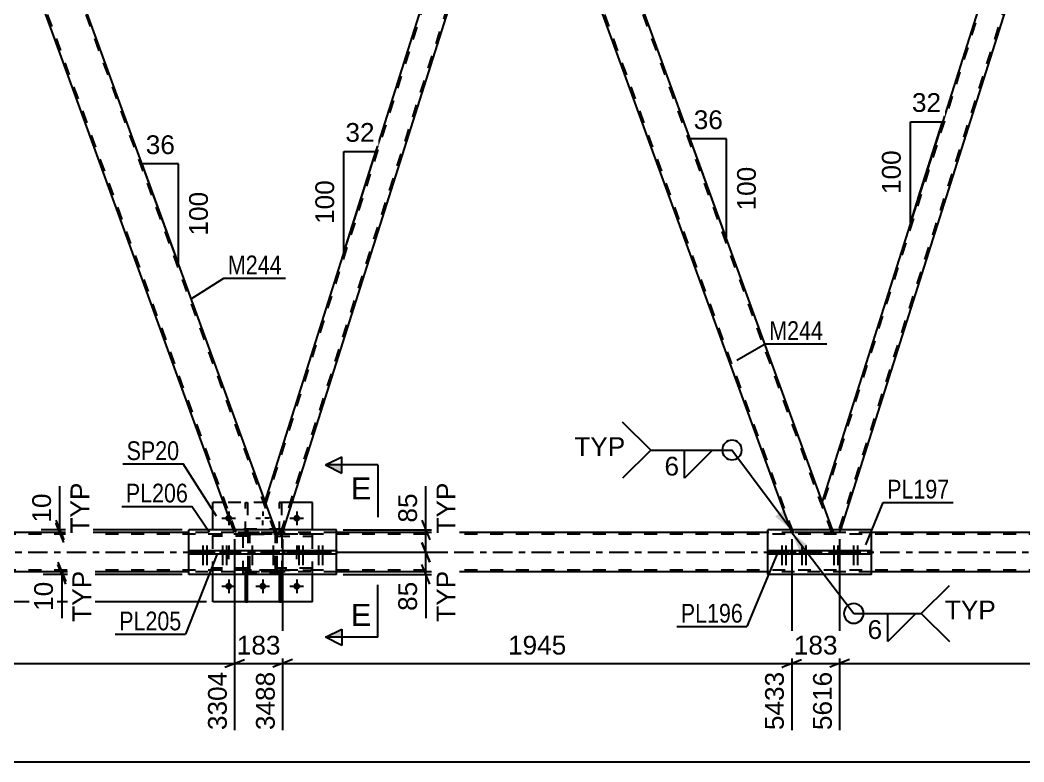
# Model space of a CAD drawing. Header units: millimetres. Extents: x -65 to 776, y -395 to 199.
# Drawn here: x 129.2 to 282.6, y -157.1 to -43.7 of the extents above; entities that cross this region are included whole.
import ezdxf

# ---------------------------------------------------------------- set-up
doc = ezdxf.new("R2010")
doc.units = ezdxf.units.MM
doc.linetypes.add('DXK_LINE_DOT2', pattern=[3.9198, 1.9599, -1.9599])
doc.linetypes.add('DXK_LINE_DOT3', pattern=[5.9187, 2.979, -0.9799, 0.9799, -0.9799])
doc.styles.add('Arial', font='ARIAL.TTF', dxfattribs={"height": 0.2})
doc.styles.add('Arial Narrow', font='ARIALN.TTF', dxfattribs={"height": 0.2})

# ---------------------------------------------------------------- blocks, each defined once
blk = doc.blocks.new('Bolt-318465366-5896 - 5841')
at = {"linetype": 'Continuous'}
for points in [[(161.56, -119.8, -1), (160.52, -119.8, -1)], [(171.96, -119.8, -1), (170.92, -119.8, -1)], [(161.56, -130.2, -1), (160.52, -130.2, -1)], [(166.76, -130.2, -1), (165.72, -130.2, -1)], [(171.96, -130.2, -1), (170.92, -130.2, -1)]]:
    blk.add_hatch(color=1, dxfattribs=at).paths.add_polyline_path(points)
at = {"color": 1, "linetype": 'Continuous'}
for p, q in [((161.04, -118.76), (161.04, -120.84)), ((166.24, -118.76), (166.24, -119.45)), ((171.44, -118.76), (171.44, -120.84)), ((160, -119.8), (162.08, -119.8)), ((165.2, -119.8), (165.89, -119.8)), ((166.24, -120.84), (166.24, -120.15)), ((167.28, -119.8), (166.59, -119.8)), ((170.4, -119.8), (172.48, -119.8)), ((161.04, -123.96), (161.04, -124.65)), ((171.44, -123.96), (171.44, -124.65)), ((160, -125), (160.69, -125)), ((161.04, -126.04), (161.04, -125.35)), ((162.08, -125), (161.39, -125)), ((170.4, -125), (171.09, -125)), ((171.44, -126.04), (171.44, -125.35)), ((172.48, -125), (171.79, -125)), ((160, -130.2), (162.08, -130.2)), ((161.04, -129.16), (161.04, -131.24)), ((165.2, -130.2), (167.28, -130.2)), ((166.24, -129.16), (166.24, -131.24)), ((170.4, -130.2), (172.48, -130.2)), ((171.44, -129.16), (171.44, -131.24))]:
    blk.add_line(p, q, dxfattribs=at)
blk = doc.blocks.new('Part-318465366-6000 - 5841')
at = {"color": 7, "linetype": 'DXK_LINE_DOT2'}
for p, q in [((210.15, -3), (203.77, -3)), ((203.91, -3.4), (203.77, -3)), ((247.34, -122), (204.02, -3)), ((253.21, -122), (209.9, -3)), ((210.3, -3.4), (210.15, -3)), ((247.08, -122), (246.93, -121.6)), ((253.47, -122), (247.08, -122)), ((253.47, -122), (253.32, -121.6))]:
    blk.add_line(p, q, dxfattribs=at)
at = {"color": 2, "linetype": 'Continuous'}
for p, q in [((246.93, -121.6), (203.91, -3.4)), ((253.32, -121.6), (210.3, -3.4))]:
    blk.add_line(p, q, dxfattribs=at)
blk = doc.blocks.new('Bolt-318465366-5893 - 5841')
at = {"linetype": 'Continuous'}
for points in [[(253.87, -124.76), (253.15, -124.76), (253.15, -125.24), (253.87, -125.24)], [(254.47, -124.76), (253.75, -124.76), (253.75, -125.24), (254.47, -125.24)], [(256.89, -124.76), (256.17, -124.76), (256.17, -125.24), (256.89, -125.24)], [(257.49, -124.76), (256.77, -124.76), (256.77, -125.24), (257.49, -125.24)]]:
    blk.add_hatch(color=1, dxfattribs=at).paths.add_polyline_path(points)
at = {"color": 1, "linetype": 'Continuous'}
for p, q in [((253.51, -123.96), (253.51, -126.96)), ((254.11, -123.96), (254.11, -126.96)), ((256.53, -123.96), (256.53, -126.96)), ((257.13, -123.96), (257.13, -126.96)), ((253.15, -124.76), (253.15, -125.24)), ((253.75, -124.76), (253.75, -125.24)), ((253.87, -124.76), (253.87, -125.24)), ((254.47, -124.76), (254.47, -125.24)), ((256.17, -124.76), (256.17, -125.24)), ((256.77, -124.76), (256.77, -125.24)), ((256.89, -124.76), (256.89, -125.24)), ((257.49, -124.76), (257.49, -125.24))]:
    blk.add_line(p, q, dxfattribs=at)
blk = doc.blocks.new('Bolt-318465366-6292 - 5841')
at = {"linetype": 'Continuous'}
for points in [[(157.45, -124.76), (156.73, -124.76), (156.73, -125.24), (157.45, -125.24)], [(158.05, -124.76), (157.33, -124.76), (157.33, -125.24), (158.05, -125.24)], [(160.47, -124.76), (159.75, -124.76), (159.75, -125.24), (160.47, -125.24)], [(161.07, -124.76), (160.35, -124.76), (160.35, -125.24), (161.07, -125.24)]]:
    blk.add_hatch(color=1, dxfattribs=at).paths.add_polyline_path(points)
at = {"color": 1, "linetype": 'Continuous'}
for p, q in [((157.09, -123.96), (157.09, -126.96)), ((157.69, -123.96), (157.69, -126.96)), ((160.11, -123.96), (160.11, -126.96)), ((160.71, -123.96), (160.71, -126.96)), ((156.73, -124.76), (156.73, -125.24)), ((157.33, -124.76), (157.33, -125.24)), ((157.45, -124.76), (157.45, -125.24)), ((158.05, -124.76), (158.05, -125.24)), ((159.75, -124.76), (159.75, -125.24)), ((160.35, -124.76), (160.35, -125.24)), ((160.47, -124.76), (160.47, -125.24)), ((161.07, -124.76), (161.07, -125.24))]:
    blk.add_line(p, q, dxfattribs=at)
blk = doc.blocks.new('Bolt-318465366-6290 - 5841')
at = {"linetype": 'Continuous'}
for points in [[(172.11, -124.76), (171.39, -124.76), (171.39, -125.24), (172.11, -125.24)], [(172.71, -124.76), (171.99, -124.76), (171.99, -125.24), (172.71, -125.24)], [(175.13, -124.76), (174.41, -124.76), (174.41, -125.24), (175.13, -125.24)], [(175.73, -124.76), (175.01, -124.76), (175.01, -125.24), (175.73, -125.24)]]:
    blk.add_hatch(color=1, dxfattribs=at).paths.add_polyline_path(points)
at = {"color": 1, "linetype": 'Continuous'}
for p, q in [((171.75, -123.96), (171.75, -126.96)), ((172.35, -123.96), (172.35, -126.96)), ((174.77, -123.96), (174.77, -126.96)), ((175.37, -123.96), (175.37, -126.96)), ((171.39, -124.76), (171.39, -125.24)), ((171.99, -124.76), (171.99, -125.24)), ((172.11, -124.76), (172.11, -125.24)), ((172.71, -124.76), (172.71, -125.24)), ((174.41, -124.76), (174.41, -125.24)), ((175.01, -124.76), (175.01, -125.24)), ((175.13, -124.76), (175.13, -125.24)), ((175.73, -124.76), (175.73, -125.24))]:
    blk.add_line(p, q, dxfattribs=at)
blk = doc.blocks.new('Part-318465366-5985 - 5841')
at = {"color": 7, "linetype": 'DXK_LINE_DOT2'}
for p, q in [((166.73, -117.6), (203.07, -3)), ((202.69, -3.4), (202.82, -3)), ((203.77, -3), (202.82, -3)), ((205.5, -7.77), (203.77, -3)), ((169.03, -122), (205.37, -7.4)), ((168.33, -122), (166.6, -117.23)), ((169.28, -122), (168.33, -122)), ((169.41, -121.6), (169.28, -122))]:
    blk.add_line(p, q, dxfattribs=at)
at = {"color": 2, "linetype": 'Continuous'}
for p, q in [((166.6, -117.23), (202.69, -3.4)), ((169.41, -121.6), (205.5, -7.77))]:
    blk.add_line(p, q, dxfattribs=at)
blk = doc.blocks.new('Part-318465366-6211 - 5841')
at = {"color": 7, "linetype": 'DXK_LINE_DOT2'}
for p, q in [((692.96, -122.24), (29.77, -122.24)), ((177.53, -122), (154.93, -122)), ((259.29, -122), (243.44, -122)), ((692.96, -127.76), (29.77, -127.76)), ((177.53, -128), (154.93, -128)), ((259.29, -128), (243.44, -128))]:
    blk.add_line(p, q, dxfattribs=at)
at = {"color": 2, "linetype": 'Continuous'}
for p, q in [((154.93, -122), (89.04, -122)), ((243.44, -122), (177.53, -122)), ((328.57, -122), (259.29, -122)), ((154.93, -128), (89.04, -128)), ((243.44, -128), (177.53, -128)), ((328.57, -128), (259.29, -128))]:
    blk.add_line(p, q, dxfattribs=at)
at = {"color": 7, "linetype": 'DXK_LINE_DOT3'}
blk.add_line((29.77, -125), (692.96, -125), dxfattribs=at)
blk = doc.blocks.new('Part-318465366-6036 - 5841')
at = {"color": 7, "linetype": 'DXK_LINE_DOT2'}
for p, q in [((163.92, -127.76), (163.6, -127.76)), ((163.6, -128.4), (163.6, -127.76)), ((163.6, -128.36), (163.92, -128.36)), ((163.92, -128.4), (163.92, -127.76))]:
    blk.add_line(p, q, dxfattribs=at)
at = {"color": 2, "linetype": 'Continuous'}
for p, q in [((163.6, -132.6), (163.6, -128.4)), ((163.92, -132.6), (163.92, -128.4)), ((163.6, -132.6), (163.92, -132.6))]:
    blk.add_line(p, q, dxfattribs=at)
blk = doc.blocks.new('Part-318465366-6037 - 5841')
at = {"color": 7, "linetype": 'DXK_LINE_DOT2'}
for p, q in [((164.04, -122.48), (164.08, -122.3)), ((164.08, -122.3), (164.04, -122.48)), ((164.04, -127.52), (164.04, -122.48)), ((164.28, -122.48), (164.3, -122.39)), ((164.28, -127.52), (164.28, -122.48)), ((164.3, -122.39), (164.35, -122.31)), ((164.34, -122.04), (164.52, -122)), ((164.52, -122), (164.34, -122.04)), ((164.35, -122.31), (164.43, -122.26)), ((164.43, -122.26), (164.52, -122.24)), ((167.96, -122), (164.52, -122)), ((164.52, -122.24), (167.96, -122.24)), ((167.96, -122), (168.15, -122.04)), ((168.15, -122.04), (167.96, -122)), ((167.96, -122.24), (168.05, -122.26)), ((168.05, -122.26), (168.13, -122.31)), ((168.13, -122.31), (168.18, -122.39)), ((168.18, -122.39), (168.2, -122.48)), ((168.2, -127.52), (168.2, -122.48)), ((168.41, -122.3), (168.44, -122.48)), ((168.44, -122.48), (168.41, -122.3)), ((168.44, -127.52), (168.44, -122.48)), ((164.08, -127.7), (164.04, -127.52)), ((164.04, -127.52), (164.08, -127.7)), ((164.3, -127.61), (164.28, -127.52)), ((164.35, -127.69), (164.3, -127.61)), ((164.52, -128), (164.34, -127.96)), ((164.34, -127.96), (164.52, -128)), ((164.43, -127.74), (164.35, -127.69)), ((164.52, -127.76), (164.43, -127.74)), ((167.96, -127.76), (164.52, -127.76)), ((167.96, -128), (164.52, -128)), ((168.05, -127.74), (167.96, -127.76)), ((168.15, -127.96), (167.96, -128)), ((167.96, -128), (168.15, -127.96)), ((168.13, -127.69), (168.05, -127.74)), ((168.18, -127.61), (168.13, -127.69)), ((168.2, -127.52), (168.18, -127.61)), ((168.44, -127.52), (168.41, -127.7)), ((168.41, -127.7), (168.44, -127.52))]:
    blk.add_line(p, q, dxfattribs=at)
at = {"color": 7, "linetype": 'DXK_LINE_DOT3'}
blk.add_line((166.24, -125), (166.24, -125), dxfattribs=at)
at = {"color": 7, "linetype": 'DXK_LINE_DOT2'}
for centre, start, end in [((164.52, -122.48), 112.5001, 157.5001), ((164.52, -122.48), 112.5001, 157.5001), ((167.96, -122.48), 22.5001, 67.5001), ((167.96, -122.48), 22.5001, 67.5001), ((164.52, -127.52), 202.5001, 247.5001), ((164.52, -127.52), 202.5001, 247.5001), ((167.96, -127.52), 292.5001, 337.5001), ((167.96, -127.52), 292.5001, 337.5001)]:
    blk.add_arc(centre, 0.48, start, end, dxfattribs=at)
blk = doc.blocks.new('Part-318465366-6038 - 5841')
at = {"color": 7, "linetype": 'DXK_LINE_DOT2'}
for p, q in [((169.24, -121.47), (163.24, -121.47)), ((163.24, -128.27), (163.24, -121.47)), ((169.24, -128.27), (169.24, -121.47)), ((169.24, -128.27), (163.24, -128.27))]:
    blk.add_line(p, q, dxfattribs=at)
blk = doc.blocks.new('Part-318465366-6043 - 5841')
at = {"color": 2, "linetype": 'Continuous'}
for p, q in [((259.29, -121.6), (243.44, -121.6)), ((243.44, -124.76), (243.44, -121.6)), ((259.29, -124.76), (259.29, -121.6)), ((243.44, -128.4), (243.44, -125.24)), ((259.29, -128.4), (259.29, -125.24)), ((259.29, -128.4), (243.44, -128.4))]:
    blk.add_line(p, q, dxfattribs=at)
at = {"color": 7, "linetype": 'DXK_LINE_DOT2'}
for p, q in [((243.44, -125.24), (243.44, -124.76)), ((259.29, -125.24), (259.29, -124.76))]:
    blk.add_line(p, q, dxfattribs=at)
blk = doc.blocks.new('Part-318465366-6054 - 5841')
at = {"color": 7, "linetype": 'DXK_LINE_DOT2'}
for p, q in [((173.84, -127.44), (168.44, -127.44)), ((168.44, -127.44), (168.44, -127.76)), ((168.44, -127.76), (173.84, -127.76)), ((169.04, -127.76), (169.04, -127.44)), ((173.84, -127.76), (173.84, -127.44))]:
    blk.add_line(p, q, dxfattribs=at)
blk = doc.blocks.new('Part-318465366-6055 - 5841')
at = {"color": 7, "linetype": 'DXK_LINE_DOT2'}
for p, q in [((164.04, -122.24), (158.64, -122.24)), ((158.64, -122.24), (158.64, -122.56)), ((164.04, -122.56), (158.64, -122.56)), ((163.44, -122.56), (163.44, -122.24)), ((164.04, -122.56), (164.04, -122.24))]:
    blk.add_line(p, q, dxfattribs=at)
blk = doc.blocks.new('Part-318465366-6056 - 5841')
at = {"color": 7, "linetype": 'DXK_LINE_DOT2'}
for p, q in [((164.04, -127.44), (158.64, -127.44)), ((158.64, -127.44), (158.64, -127.76)), ((164.04, -127.76), (158.64, -127.76)), ((163.44, -127.76), (163.44, -127.44)), ((164.04, -127.76), (164.04, -127.44))]:
    blk.add_line(p, q, dxfattribs=at)
blk = doc.blocks.new('Part-318465366-6057 - 5841')
at = {"color": 7, "linetype": 'DXK_LINE_DOT2'}
for p, q in [((168.8, -122.24), (168.8, -117.4)), ((168.8, -117.4), (169.12, -117.4)), ((169.12, -117.4), (169.12, -122.24)), ((168.8, -121.64), (169.12, -121.64)), ((169.12, -122.24), (168.8, -122.24))]:
    blk.add_line(p, q, dxfattribs=at)
blk = doc.blocks.new('Part-318465366-6058 - 5841')
at = {"color": 7, "linetype": 'DXK_LINE_DOT2'}
for p, q in [((163.6, -122.24), (163.6, -117.4)), ((163.6, -117.4), (163.92, -117.4)), ((163.92, -117.4), (163.92, -122.24)), ((163.6, -121.64), (163.92, -121.64)), ((163.92, -122.24), (163.6, -122.24))]:
    blk.add_line(p, q, dxfattribs=at)
blk = doc.blocks.new('Part-318465366-6059 - 5841')
at = {"color": 7, "linetype": 'DXK_LINE_DOT2'}
for p, q in [((169.12, -127.76), (168.8, -127.76)), ((168.8, -128.4), (168.8, -127.76)), ((168.8, -128.36), (169.12, -128.36)), ((169.12, -128.4), (169.12, -127.76))]:
    blk.add_line(p, q, dxfattribs=at)
at = {"color": 2, "linetype": 'Continuous'}
for p, q in [((168.8, -132.6), (168.8, -128.4)), ((169.12, -132.6), (169.12, -128.4)), ((168.8, -132.6), (169.12, -132.6))]:
    blk.add_line(p, q, dxfattribs=at)
blk = doc.blocks.new('Part-318465366-6064 - 5841')
at = {"color": 7, "linetype": 'DXK_LINE_DOT2'}
for p, q in [((173.84, -122.24), (168.44, -122.24)), ((168.44, -122.24), (168.44, -122.56)), ((168.44, -122.56), (173.84, -122.56)), ((169.04, -122.56), (169.04, -122.24)), ((173.84, -122.56), (173.84, -122.24))]:
    blk.add_line(p, q, dxfattribs=at)
blk = doc.blocks.new('Part-318465366-6114 - 5841')
at = {"color": 2, "linetype": 'Continuous'}
for p, q in [((177.53, -121.6), (154.93, -121.6)), ((154.93, -124.76), (154.93, -121.6)), ((177.53, -124.76), (177.53, -121.6)), ((154.93, -128.4), (154.93, -125.24)), ((177.53, -128.4), (177.53, -125.24)), ((177.53, -128.4), (154.93, -128.4))]:
    blk.add_line(p, q, dxfattribs=at)
at = {"color": 7, "linetype": 'DXK_LINE_DOT2'}
for p, q in [((154.93, -125.24), (154.93, -124.76)), ((177.53, -125.24), (177.53, -124.76))]:
    blk.add_line(p, q, dxfattribs=at)
blk = doc.blocks.new('Bolt-318465366-6269 - 5841')
at = {"linetype": 'Continuous'}
for points in [[(245.96, -124.76), (245.24, -124.76), (245.24, -125.24), (245.96, -125.24)], [(246.56, -124.76), (245.84, -124.76), (245.84, -125.24), (246.56, -125.24)], [(248.98, -124.76), (248.26, -124.76), (248.26, -125.24), (248.98, -125.24)], [(249.58, -124.76), (248.86, -124.76), (248.86, -125.24), (249.58, -125.24)]]:
    blk.add_hatch(color=1, dxfattribs=at).paths.add_polyline_path(points)
at = {"color": 1, "linetype": 'Continuous'}
for p, q in [((245.6, -123.96), (245.6, -126.96)), ((246.2, -123.96), (246.2, -126.96)), ((248.62, -123.96), (248.62, -126.96)), ((249.22, -123.96), (249.22, -126.96)), ((245.24, -124.76), (245.24, -125.24)), ((245.84, -124.76), (245.84, -125.24)), ((245.96, -124.76), (245.96, -125.24)), ((246.56, -124.76), (246.56, -125.24)), ((248.26, -124.76), (248.26, -125.24)), ((248.86, -124.76), (248.86, -125.24)), ((248.98, -124.76), (248.98, -125.24)), ((249.58, -124.76), (249.58, -125.24))]:
    blk.add_line(p, q, dxfattribs=at)
blk = doc.blocks.new('Bolt-318465366-6291 - 5841')
at = {"linetype": 'Continuous'}
for points in [[(164.99, -124.76), (164.27, -124.76), (164.27, -125.24), (164.99, -125.24)], [(164.99, -124.76), (164.27, -124.76), (164.27, -125.24), (164.99, -125.24)], [(168.19, -124.76), (167.47, -124.76), (167.47, -125.24), (168.19, -125.24)], [(168.19, -124.76), (167.47, -124.76), (167.47, -125.24), (168.19, -125.24)]]:
    blk.add_hatch(color=1, dxfattribs=at).paths.add_polyline_path(points)
at = {"color": 1, "linetype": 'Continuous'}
for p, q in [((164.63, -123.96), (164.63, -126.96)), ((164.63, -123.96), (164.63, -126.96)), ((167.83, -123.96), (167.83, -126.96)), ((167.83, -123.96), (167.83, -126.96)), ((164.27, -124.76), (164.27, -125.24)), ((164.27, -124.76), (164.27, -125.24)), ((164.99, -124.76), (164.99, -125.24)), ((164.99, -124.76), (164.99, -125.24)), ((167.47, -124.76), (167.47, -125.24)), ((167.47, -124.76), (167.47, -125.24)), ((168.19, -124.76), (168.19, -125.24)), ((168.19, -124.76), (168.19, -125.24))]:
    blk.add_line(p, q, dxfattribs=at)
blk = doc.blocks.new('Part-318465366-6297 - 5841')
at = {"color": 2, "linetype": 'Continuous'}
for p, q in [((243.44, -124.76), (259.29, -124.76)), ((243.44, -124.76), (243.44, -125.24)), ((243.44, -125.24), (259.29, -125.24)), ((249.85, -125.24), (249.85, -124.76)), ((252.88, -124.76), (252.88, -125.24)), ((259.29, -124.76), (259.29, -125.24))]:
    blk.add_line(p, q, dxfattribs=at)
blk = doc.blocks.new('Part-318465366-6315 - 5841')
at = {"color": 2, "linetype": 'Continuous'}
for p, q in [((154.93, -124.76), (177.53, -124.76)), ((154.93, -124.76), (154.93, -125.24)), ((154.93, -125.24), (177.53, -125.24)), ((161.34, -125.24), (161.34, -124.76)), ((162.83, -125.24), (162.83, -124.76)), ((169.63, -125.24), (169.63, -124.76)), ((171.12, -124.76), (171.12, -125.24)), ((177.53, -124.76), (177.53, -125.24))]:
    blk.add_line(p, q, dxfattribs=at)
blk = doc.blocks.new('Part-318465366-6500 - 5841')
at = {"color": 7, "linetype": 'DXK_LINE_DOT2'}
for p, q in [((288.21, -3), (251.86, -117.6)), ((287.95, -3), (287.83, -3.4)), ((288.9, -3), (287.95, -3)), ((288.9, -3), (290.64, -7.77)), ((290.5, -7.4), (254.16, -122)), ((253.47, -122), (251.73, -117.23)), ((254.41, -122), (253.47, -122)), ((254.41, -122), (254.54, -121.6))]:
    blk.add_line(p, q, dxfattribs=at)
at = {"color": 2, "linetype": 'Continuous'}
for p, q in [((287.83, -3.4), (251.73, -117.23)), ((290.64, -7.77), (254.54, -121.6))]:
    blk.add_line(p, q, dxfattribs=at)
blk = doc.blocks.new('Part-318465366-6424 - 5841')
at = {"color": 2, "linetype": 'Continuous'}
for p, q in [((158.64, -121.6), (158.64, -117.4)), ((160.27, -117.4), (158.64, -117.4)), ((173.84, -117.4), (170.74, -117.4)), ((173.84, -121.6), (173.84, -117.4)), ((158.64, -132.6), (158.64, -128.4)), ((173.84, -132.6), (173.84, -128.4)), ((173.84, -132.6), (158.64, -132.6))]:
    blk.add_line(p, q, dxfattribs=at)
at = {"color": 7, "linetype": 'DXK_LINE_DOT2'}
for p, q in [((170.74, -117.4), (160.27, -117.4)), ((158.64, -128.4), (158.64, -121.6)), ((173.84, -128.4), (173.84, -121.6))]:
    blk.add_line(p, q, dxfattribs=at)
blk = doc.blocks.new('Part-318465366-6495 - 5841')
at = {"color": 7, "linetype": 'DXK_LINE_DOT2'}
for p, q in [((125.02, -3), (118.63, -3)), ((118.78, -3.4), (118.63, -3)), ((162.2, -122), (118.89, -3)), ((168.08, -122), (124.76, -3)), ((125.16, -3.4), (125.02, -3)), ((161.95, -122), (161.8, -121.6)), ((168.33, -122), (161.95, -122)), ((168.33, -122), (168.18, -121.6))]:
    blk.add_line(p, q, dxfattribs=at)
at = {"color": 2, "linetype": 'Continuous'}
for p, q in [((161.8, -121.6), (118.78, -3.4)), ((168.18, -121.6), (125.16, -3.4))]:
    blk.add_line(p, q, dxfattribs=at)
blk = doc.blocks.new('StraightDimension-318465366-6801 - 5841')
at = {"color": 7, "linetype": 'Continuous'}
for p, q in [((169.28, -123), (169.28, -152.19)), ((247.08, -123), (247.08, -152.19)), ((170.78, -141.39), (167.78, -142.59)), ((169.28, -141.99), (247.08, -141.99)), ((245.58, -142.59), (248.58, -141.39))]:
    blk.add_line(p, q, dxfattribs=at)
at = {"color": 0}
blk.add_wipeout([(213.23, -141.24), (213.23, -137.04), (203.13, -137.04), (203.13, -141.24)], dxfattribs=at)
at = {"color": 0, "linetype": 'Continuous'}
blk.add_wipeout([(246.48, -142.69), (242.28, -142.69), (242.28, -152.79), (246.48, -152.79)], dxfattribs=at)
at = {"color": 3, "style": 'Arial'}
blk.add_text('1945', height=2.865, dxfattribs=at).set_placement((203.73, -140.64))
at = {"color": 3, "linetype": 'Continuous', "style": 'Arial'}
blk.add_text('5433', height=2.865, rotation=90.0002, dxfattribs=at).set_placement((245.88, -152.19))
blk = doc.blocks.new('StraightDimension-318465366-6977 - 5841')
at = {"color": 7, "linetype": 'Continuous'}
blk.add_line((157.64, -132.6), (-34.32, -132.6), dxfattribs=at)
blk = doc.blocks.new('AngleDimension-318465366-7889 - 5841')
at = {"color": 7, "linetype": 'Continuous'}
for p, q in [((152.31, -77.98), (147.82, -65.64)), ((153.36, -65.64), (147.82, -65.64)), ((153.36, -80.87), (147.82, -65.64)), ((153.36, -80.87), (153.36, -65.64))]:
    blk.add_line(p, q, dxfattribs=at)
at = {"color": 0}
for points in [[(153.41, -64.74), (153.41, -60.54), (147.77, -60.54), (147.77, -64.74)], [(158.46, -69.32), (154.26, -69.32), (154.26, -77.19), (158.46, -77.19)]]:
    blk.add_wipeout(points, dxfattribs=at)
at = {"color": 3, "style": 'Arial'}
blk.add_text('36', height=2.865, dxfattribs=at).set_placement((148.37, -64.14))
blk.add_text('100', height=2.865, rotation=90.0002, dxfattribs=at).set_placement((157.86, -76.59))
blk = doc.blocks.new('StraightDimension-318465366-7067 - 5841')
at = {"color": 7, "linetype": 'Continuous'}
blk.add_line((-0.64, -157.06), (705.86, -157.06), dxfattribs=at)
blk = doc.blocks.new('AngleDimension-318465366-7347 - 5841')
at = {"color": 7, "linetype": 'Continuous'}
for p, q in [((233.58, -67.36), (231.56, -61.82)), ((237.1, -61.82), (231.56, -61.82)), ((237.1, -77.04), (231.56, -61.82)), ((237.1, -77.04), (237.1, -61.82))]:
    blk.add_line(p, q, dxfattribs=at)
at = {"color": 0}
for points in [[(237.15, -60.92), (237.15, -56.72), (231.51, -56.72), (231.51, -60.92)], [(242.2, -65.49), (238, -65.49), (238, -73.36), (242.2, -73.36)]]:
    blk.add_wipeout(points, dxfattribs=at)
at = {"color": 3, "style": 'Arial'}
blk.add_text('36', height=2.865, dxfattribs=at).set_placement((232.11, -60.32))
blk.add_text('100', height=2.865, rotation=90.0002, dxfattribs=at).set_placement((241.6, -72.76))
blk = doc.blocks.new('AngleDimension-318465366-7361 - 5841')
at = {"color": 7, "linetype": 'Continuous'}
for p, q in [((178.65, -63.76), (183.55, -63.76)), ((178.65, -79.21), (183.55, -63.76)), ((178.65, -79.21), (178.65, -63.76)), ((180.25, -74.19), (183.55, -63.76))]:
    blk.add_line(p, q, dxfattribs=at)
at = {"color": 0}
for points in [[(183.93, -62.86), (183.93, -58.66), (178.28, -58.66), (178.28, -62.86)], [(177.75, -67.55), (173.55, -67.55), (173.55, -75.42), (177.75, -75.42)]]:
    blk.add_wipeout(points, dxfattribs=at)
at = {"color": 3, "style": 'Arial'}
blk.add_text('32', height=2.865, dxfattribs=at).set_placement((178.88, -62.26))
blk.add_text('100', height=2.865, rotation=90.0002, dxfattribs=at).set_placement((177.15, -74.82))
blk = doc.blocks.new('StraightDimension-318465366-6753 - 5841')
at = {"color": 7, "linetype": 'Continuous'}
for p, q in [((254.41, -123), (254.41, -152.19)), ((332.21, -123), (332.21, -152.19)), ((255.91, -141.39), (252.91, -142.59)), ((254.41, -141.99), (332.21, -141.99)), ((330.71, -142.59), (333.71, -141.39))]:
    blk.add_line(p, q, dxfattribs=at)
at = {"color": 0}
blk.add_wipeout([(298.36, -141.24), (298.36, -137.04), (288.27, -137.04), (288.27, -141.24)], dxfattribs=at)
at = {"color": 0, "linetype": 'Continuous'}
blk.add_wipeout([(331.61, -142.69), (327.41, -142.69), (327.41, -152.79), (331.61, -152.79)], dxfattribs=at)
at = {"color": 3, "style": 'Arial'}
blk.add_text('1945', height=2.865, dxfattribs=at).set_placement((288.87, -140.64))
at = {"color": 3, "linetype": 'Continuous', "style": 'Arial'}
blk.add_text('7561', height=2.865, rotation=90.0002, dxfattribs=at).set_placement((331.01, -152.19))
blk = doc.blocks.new('StraightDimension-318465366-6777 - 5841')
at = {"color": 7, "linetype": 'Continuous'}
for p, q in [((247.08, -123), (247.08, -152.19)), ((254.41, -123), (254.41, -152.19)), ((245.58, -142.59), (248.58, -141.39)), ((247.08, -141.99), (254.41, -141.99)), ((255.91, -141.39), (252.91, -142.59))]:
    blk.add_line(p, q, dxfattribs=at)
at = {"color": 0}
blk.add_wipeout([(254.68, -141.24), (254.68, -137.04), (246.81, -137.04), (246.81, -141.24)], dxfattribs=at)
at = {"color": 0, "linetype": 'Continuous'}
blk.add_wipeout([(253.81, -142.69), (249.61, -142.69), (249.61, -152.79), (253.81, -152.79)], dxfattribs=at)
at = {"color": 3, "style": 'Arial'}
blk.add_text('183', height=2.865, dxfattribs=at).set_placement((247.41, -140.64))
at = {"color": 3, "linetype": 'Continuous', "style": 'Arial'}
blk.add_text('5616', height=2.865, rotation=90.0002, dxfattribs=at).set_placement((253.21, -152.19))
blk = doc.blocks.new('StraightDimension-318465366-6825 - 5841')
at = {"color": 7, "linetype": 'Continuous'}
for p, q in [((161.95, -123), (161.95, -152.19)), ((169.28, -123), (169.28, -152.19)), ((160.45, -142.59), (163.45, -141.39)), ((161.95, -141.99), (169.28, -141.99)), ((170.78, -141.39), (167.78, -142.59))]:
    blk.add_line(p, q, dxfattribs=at)
at = {"color": 0}
blk.add_wipeout([(169.55, -141.24), (169.55, -137.04), (161.68, -137.04), (161.68, -141.24)], dxfattribs=at)
at = {"color": 0, "linetype": 'Continuous'}
blk.add_wipeout([(168.68, -142.69), (164.48, -142.69), (164.48, -152.79), (168.68, -152.79)], dxfattribs=at)
at = {"color": 3, "style": 'Arial'}
blk.add_text('183', height=2.865, dxfattribs=at).set_placement((162.28, -140.64))
at = {"color": 3, "linetype": 'Continuous', "style": 'Arial'}
blk.add_text('3488', height=2.865, rotation=90.0002, dxfattribs=at).set_placement((168.08, -152.19))
blk = doc.blocks.new('StraightDimension-318465366-6849 - 5841')
at = {"color": 7, "linetype": 'Continuous'}
for p, q in [((84.15, -123), (84.15, -152.19)), ((161.95, -123), (161.95, -152.19)), ((85.65, -141.39), (82.65, -142.59)), ((84.15, -141.99), (161.95, -141.99)), ((160.45, -142.59), (163.45, -141.39))]:
    blk.add_line(p, q, dxfattribs=at)
at = {"color": 0}
blk.add_wipeout([(128.09, -141.24), (128.09, -137.04), (118, -137.04), (118, -141.24)], dxfattribs=at)
at = {"color": 0, "linetype": 'Continuous'}
blk.add_wipeout([(161.35, -142.69), (157.15, -142.69), (157.15, -152.79), (161.35, -152.79)], dxfattribs=at)
at = {"color": 3, "style": 'Arial'}
blk.add_text('1945', height=2.865, dxfattribs=at).set_placement((118.6, -140.64))
at = {"color": 3, "linetype": 'Continuous', "style": 'Arial'}
blk.add_text('3304', height=2.865, rotation=90.0002, dxfattribs=at).set_placement((160.75, -152.19))
blk = doc.blocks.new('StraightDimension-318465366-7302 - 5841')
at = {"color": 7, "linetype": 'Continuous'}
for p, q in [((134.93, -126.5), (136.13, -129.5)), ((136.13, -129.9), (134.93, -126.9)), ((153.93, -128), (132.68, -128)), ((153.93, -128.4), (132.68, -128.4)), ((135.53, -128.4), (135.53, -128))]:
    blk.add_line(p, q, dxfattribs=at)
at = {"color": 0, "linetype": 'Continuous'}
blk.add_wipeout([(140.63, -127.26), (136.43, -127.26), (136.43, -136.23), (140.63, -136.23)], dxfattribs=at)
at = {"color": 0}
blk.add_wipeout([(134.78, -128.92), (130.58, -128.92), (130.58, -134.57), (134.78, -134.57)], dxfattribs=at)
at = {"color": 7, "linetype": 'Continuous'}
blk.add_line((135.53, -128.4), (135.53, -135.09), dxfattribs=at)
blk.add_line((135.53, -128.4), (135.53, -135.09), dxfattribs=at)
at = {"color": 3, "linetype": 'Continuous', "style": 'Arial'}
blk.add_text('TYP', height=2.865, rotation=90.0002, dxfattribs=at).set_placement((140.03, -135.63))
at = {"color": 3, "style": 'Arial'}
blk.add_text('10', height=2.865, rotation=90.0002, dxfattribs=at).set_placement((134.18, -133.97))
blk = doc.blocks.new('AngleDimension-318465366-7392 - 5841')
at = {"color": 7, "linetype": 'Continuous'}
for p, q in [((265.24, -59.19), (270.14, -59.19)), ((265.24, -74.63), (270.14, -59.19)), ((265.24, -74.63), (265.24, -59.19)), ((266.42, -70.9), (270.14, -59.19))]:
    blk.add_line(p, q, dxfattribs=at)
at = {"color": 0}
for points in [[(270.51, -58.29), (270.51, -54.09), (264.86, -54.09), (264.86, -58.29)], [(264.34, -62.98), (260.14, -62.98), (260.14, -70.85), (264.34, -70.85)]]:
    blk.add_wipeout(points, dxfattribs=at)
at = {"color": 3, "style": 'Arial'}
blk.add_text('32', height=2.865, dxfattribs=at).set_placement((265.46, -57.69))
blk.add_text('100', height=2.865, rotation=90.0002, dxfattribs=at).set_placement((263.74, -70.25))
blk = doc.blocks.new('StraightDimension-318465366-7777 - 5841')
at = {"color": 7, "linetype": 'Continuous'}
for p, q in [((190.57, -120.1), (191.77, -123.1)), ((178.53, -121.6), (193.57, -121.6)), ((191.17, -125), (191.17, -121.6)), ((191.77, -126.5), (190.57, -123.5)), ((178.53, -125), (193.57, -125))]:
    blk.add_line(p, q, dxfattribs=at)
at = {"color": 0, "linetype": 'Continuous'}
blk.add_wipeout([(196.27, -113.76), (192.07, -113.76), (192.07, -122.74), (196.27, -122.74)], dxfattribs=at)
at = {"color": 0}
blk.add_wipeout([(190.42, -115.42), (186.22, -115.42), (186.22, -121.07), (190.42, -121.07)], dxfattribs=at)
at = {"color": 7, "linetype": 'Continuous'}
blk.add_line((191.17, -121.6), (191.17, -114.9), dxfattribs=at)
blk.add_line((191.17, -121.6), (191.17, -114.9), dxfattribs=at)
at = {"color": 3, "linetype": 'Continuous', "style": 'Arial'}
blk.add_text('TYP', height=2.865, rotation=90.0002, dxfattribs=at).set_placement((195.67, -122.14))
at = {"color": 3, "style": 'Arial'}
blk.add_text('85', height=2.865, rotation=90.0002, dxfattribs=at).set_placement((189.82, -120.47))
blk = doc.blocks.new('StraightDimension-318465366-7790 - 5841')
at = {"color": 7, "linetype": 'Continuous'}
for p, q in [((190.57, -123.5), (191.77, -126.5)), ((178.53, -125), (193.57, -125)), ((191.17, -128.4), (191.17, -125)), ((191.77, -129.9), (190.57, -126.9)), ((178.53, -128.4), (193.57, -128.4))]:
    blk.add_line(p, q, dxfattribs=at)
at = {"color": 0, "linetype": 'Continuous'}
blk.add_wipeout([(196.27, -127.26), (192.07, -127.26), (192.07, -136.23), (196.27, -136.23)], dxfattribs=at)
at = {"color": 0}
blk.add_wipeout([(190.42, -128.92), (186.22, -128.92), (186.22, -134.57), (190.42, -134.57)], dxfattribs=at)
at = {"color": 7, "linetype": 'Continuous'}
blk.add_line((191.17, -128.4), (191.17, -135.09), dxfattribs=at)
blk.add_line((191.17, -128.4), (191.17, -135.09), dxfattribs=at)
at = {"color": 3, "linetype": 'Continuous', "style": 'Arial'}
blk.add_text('TYP', height=2.865, rotation=90.0002, dxfattribs=at).set_placement((195.67, -135.63))
at = {"color": 3, "style": 'Arial'}
blk.add_text('85', height=2.865, rotation=90.0002, dxfattribs=at).set_placement((189.82, -133.97))
blk = doc.blocks.new('StraightDimension-318465366-7804 - 5841')
at = {"color": 7, "linetype": 'Continuous'}
for p, q in [((134.63, -120.1), (135.83, -123.1)), ((135.83, -123.5), (134.63, -120.5)), ((153.93, -121.6), (132.38, -121.6)), ((153.93, -122), (132.38, -122)), ((135.23, -122), (135.23, -121.6))]:
    blk.add_line(p, q, dxfattribs=at)
at = {"color": 0, "linetype": 'Continuous'}
blk.add_wipeout([(140.33, -113.76), (136.13, -113.76), (136.13, -122.74), (140.33, -122.74)], dxfattribs=at)
at = {"color": 0}
blk.add_wipeout([(134.48, -115.42), (130.28, -115.42), (130.28, -121.07), (134.48, -121.07)], dxfattribs=at)
at = {"color": 7, "linetype": 'Continuous'}
blk.add_line((135.23, -121.6), (135.23, -114.9), dxfattribs=at)
blk.add_line((135.23, -121.6), (135.23, -114.9), dxfattribs=at)
at = {"color": 3, "linetype": 'Continuous', "style": 'Arial'}
blk.add_text('TYP', height=2.865, rotation=90.0002, dxfattribs=at).set_placement((139.73, -122.14))
at = {"color": 3, "style": 'Arial'}
blk.add_text('10', height=2.865, rotation=90.0002, dxfattribs=at).set_placement((133.88, -120.47))
blk = doc.blocks.new('Mark-318465366-5996 - 5841')
at = {"color": 0}
blk.add_wipeout([(251.87, -92.55), (251.87, -89.55), (243.65, -89.55), (243.65, -92.55)], dxfattribs=at)
blk.add_wipeout([(251.87, -92.55), (251.87, -89.55), (243.65, -89.55), (243.65, -92.55)], dxfattribs=at)
at = {"color": 30, "linetype": 'Continuous'}
for p, q in [((238.72, -95.65), (243.05, -93.15)), ((243.05, -93.15), (252.47, -93.15))]:
    blk.add_line(p, q, dxfattribs=at)
at = {"color": 3, "style": 'Arial Narrow'}
blk.add_text('M244', height=2.863, dxfattribs=at).set_placement((243.65, -92.55))
blk = doc.blocks.new('Mark-318465366-6039 - 5841')
at = {"color": 0}
blk.add_wipeout([(271.18, -116.79), (271.18, -113.79), (261.67, -113.79), (261.67, -116.79)], dxfattribs=at)
blk.add_wipeout([(271.18, -116.79), (271.18, -113.79), (261.67, -113.79), (261.67, -116.79)], dxfattribs=at)
at = {"color": 30, "linetype": 'Continuous'}
for p, q in [((258.43, -123.88), (261.07, -117.39)), ((261.07, -117.39), (271.78, -117.39))]:
    blk.add_line(p, q, dxfattribs=at)
at = {"color": 3, "style": 'Arial Narrow'}
blk.add_text('PL197', height=2.863, dxfattribs=at).set_placement((261.67, -116.79))
blk = doc.blocks.new('WeldMark-318465366-7989 - 5841')
at = {"linetype": 'Continuous'}
blk.add_hatch(color=30, dxfattribs=at).paths.add_polyline_path([(248.31, -124.84), (247.08, -122), (249.5, -123.92)])
at = {"color": 30, "linetype": 'Continuous'}
blk.add_line((247.08, -122), (256.57, -134.36), dxfattribs=at)
at = {"color": 3, "linetype": 'Continuous'}
for q in [(271.18, -130.07), (271.18, -138.65)]:
    blk.add_line((266.89, -134.36), q, dxfattribs=at)
blk.add_arc((256.57, -134.36), 1.5, 90, 270, dxfattribs=at)
at = {"color": 0}
blk.add_wipeout([(261.09, -138.46), (261.09, -135.06), (258.47, -135.06), (258.47, -138.46)], dxfattribs=at)
at = {"color": 30, "linetype": 'Continuous'}
blk.add_line((256.57, -134.36), (266.89, -134.36), dxfattribs=at)
at = {"color": 3, "linetype": 'Continuous'}
for p, q in [((261.75, -134.36), (266.04, -134.36)), ((266.04, -134.36), (261.75, -138.65)), ((261.75, -138.65), (261.75, -134.36))]:
    blk.add_line(p, q, dxfattribs=at)
blk.add_arc((256.57, -134.36), 1.5, 270, 90, dxfattribs=at)
at = {"color": 3, "style": 'Arial'}
blk.add_text('6', height=2.87, dxfattribs=at).set_placement((258.67, -138.26))
at = {"color": 0, "linetype": 'Continuous'}
blk.add_wipeout([(278.27, -135.26), (278.27, -132.26), (270.49, -132.26), (270.49, -135.26)], dxfattribs=at)
blk.add_wipeout([(278.27, -135.26), (278.27, -132.26), (270.49, -132.26), (270.49, -135.26)], dxfattribs=at)
at = {"color": 3, "linetype": 'Continuous', "style": 'Arial'}
blk.add_text('TYP', height=2.865, dxfattribs=at).set_placement((270.49, -135.26))
blk = doc.blocks.new('Mark-318465366-6420 - 5841')
at = {"color": 0}
blk.add_wipeout([(153.48, -110.91), (153.48, -107.91), (145.44, -107.91), (145.44, -110.91)], dxfattribs=at)
blk.add_wipeout([(153.48, -110.91), (153.48, -107.91), (145.44, -107.91), (145.44, -110.91)], dxfattribs=at)
at = {"color": 30, "linetype": 'Continuous'}
for p in [(144.84, -111.51), (159.18, -119.49)]:
    blk.add_line(p, (154.08, -111.51), dxfattribs=at)
at = {"color": 3, "style": 'Arial Narrow'}
blk.add_text('SP20', height=2.863, dxfattribs=at).set_placement((145.44, -110.91))
blk = doc.blocks.new('Mark-318465366-6293 - 5841')
at = {"color": 0}
blk.add_wipeout([(239.64, -135.76), (239.64, -132.76), (230.13, -132.76), (230.13, -135.76)], dxfattribs=at)
blk.add_wipeout([(239.64, -135.76), (239.64, -132.76), (230.13, -132.76), (230.13, -135.76)], dxfattribs=at)
at = {"color": 30, "linetype": 'Continuous'}
for p in [(244.85, -125.24), (229.53, -136.36)]:
    blk.add_line(p, (240.24, -136.36), dxfattribs=at)
at = {"color": 3, "style": 'Arial Narrow'}
blk.add_text('PL196', height=2.863, dxfattribs=at).set_placement((230.13, -135.76))
blk = doc.blocks.new('Mark-318465366-6311 - 5841')
at = {"color": 0}
blk.add_wipeout([(153.82, -136.94), (153.82, -133.94), (144.31, -133.94), (144.31, -136.94)], dxfattribs=at)
blk.add_wipeout([(153.82, -136.94), (153.82, -133.94), (144.31, -133.94), (144.31, -136.94)], dxfattribs=at)
at = {"color": 30, "linetype": 'Continuous'}
for p in [(159.26, -125.24), (143.71, -137.54)]:
    blk.add_line(p, (154.42, -137.54), dxfattribs=at)
at = {"color": 3, "style": 'Arial Narrow'}
blk.add_text('PL205', height=2.863, dxfattribs=at).set_placement((144.31, -136.94))
blk = doc.blocks.new('Mark-318465366-6491 - 5841')
at = {"color": 0}
blk.add_wipeout([(169.14, -82.51), (169.14, -79.51), (160.92, -79.51), (160.92, -82.51)], dxfattribs=at)
blk.add_wipeout([(169.14, -82.51), (169.14, -79.51), (160.92, -79.51), (160.92, -82.51)], dxfattribs=at)
at = {"color": 30, "linetype": 'Continuous'}
for p, q in [((155.33, -86.28), (160.32, -83.11)), ((160.32, -83.11), (169.74, -83.11))]:
    blk.add_line(p, q, dxfattribs=at)
at = {"color": 3, "style": 'Arial Narrow'}
blk.add_text('M244', height=2.863, dxfattribs=at).set_placement((160.92, -82.51))
blk = doc.blocks.new('Mark-318465366-6530 - 5841')
at = {"color": 0, "linetype": 'Continuous'}
blk.add_wipeout([(154.83, -117.39), (154.83, -114.39), (145.32, -114.39), (145.32, -117.39)], dxfattribs=at)
blk.add_wipeout([(154.83, -117.39), (154.83, -114.39), (145.32, -114.39), (145.32, -117.39)], dxfattribs=at)
at = {"color": 30, "linetype": 'Continuous'}
for p in [(144.72, -117.99), (158.09, -121.97)]:
    blk.add_line(p, (155.43, -117.99), dxfattribs=at)
at = {"color": 3, "linetype": 'Continuous', "style": 'Arial Narrow'}
blk.add_text('PL206', height=2.863, dxfattribs=at).set_placement((145.32, -117.39))
blk = doc.blocks.new('SectionMark-318465366-7974 - 5841')
at = {"linetype": 'Continuous'}
for points in [[(178.34, -111.66), (178.34, -112.91), (175.84, -111.66)], [(178.34, -136.76), (178.34, -138.01), (175.84, -138.01)]]:
    blk.add_hatch(color=6, dxfattribs=at).paths.add_polyline_path(points)
at = {"color": 6, "linetype": 'Continuous'}
for p, q in [((175.84, -111.66), (178.34, -110.41)), ((178.34, -112.91), (178.34, -110.41)), ((183.84, -111.66), (175.84, -111.66)), ((175.84, -111.66), (178.34, -112.91)), ((183.84, -111.66), (183.84, -119.66)), ((183.84, -138.01), (183.84, -130.01)), ((175.84, -138.01), (178.34, -136.76)), ((183.84, -138.01), (175.84, -138.01)), ((178.34, -139.26), (175.84, -138.01)), ((178.34, -136.76), (178.34, -139.26))]:
    blk.add_line(p, q, dxfattribs=at)
at = {"color": 0, "linetype": 'Continuous'}
for points in [[(182.84, -116.91), (182.84, -113.41), (179.73, -113.41), (179.73, -116.91)], [(182.84, -136.26), (182.84, -132.76), (179.73, -132.76), (179.73, -136.26)]]:
    blk.add_wipeout(points, dxfattribs=at)
at = {"color": 3, "linetype": 'Continuous', "style": 'Arial'}
for p in [(179.73, -116.91), (179.73, -136.26)]:
    blk.add_text('E', height=3.34, dxfattribs=at).set_placement(p)
blk = doc.blocks.new('WeldMark-318465366-7976 - 5841')
at = {"linetype": 'Continuous'}
blk.add_hatch(color=30, dxfattribs=at).paths.add_polyline_path([(245.76, -118.64), (246.94, -121.49), (244.55, -119.53)])
at = {"color": 3, "linetype": 'Continuous'}
for q in [(221.25, -105.1), (221.25, -113.67)]:
    blk.add_line((225.54, -109.38), q, dxfattribs=at)
at = {"color": 30, "linetype": 'Continuous'}
blk.add_line((246.94, -121.49), (237.96, -109.38), dxfattribs=at)
at = {"color": 3, "linetype": 'Continuous'}
for start, end in [(90, 270), (270, 90)]:
    blk.add_arc((237.96, -109.38), 1.5, start, end, dxfattribs=at)
at = {"color": 0}
blk.add_wipeout([(230.06, -113.48), (230.06, -110.08), (227.44, -110.08), (227.44, -113.48)], dxfattribs=at)
at = {"color": 30, "linetype": 'Continuous'}
blk.add_line((225.54, -109.38), (237.96, -109.38), dxfattribs=at)
at = {"color": 3, "linetype": 'Continuous'}
for p, q in [((230.72, -109.38), (235, -109.38)), ((235, -109.38), (230.72, -113.67)), ((230.72, -113.67), (230.72, -109.38))]:
    blk.add_line(p, q, dxfattribs=at)
at = {"color": 3, "style": 'Arial'}
blk.add_text('6', height=2.87, dxfattribs=at).set_placement((227.64, -113.28))
at = {"color": 0, "linetype": 'Continuous'}
blk.add_wipeout([(221.64, -110.28), (221.64, -107.28), (213.86, -107.28), (213.86, -110.28)], dxfattribs=at)
blk.add_wipeout([(221.64, -110.28), (221.64, -107.28), (213.86, -107.28), (213.86, -110.28)], dxfattribs=at)
at = {"color": 3, "linetype": 'Continuous', "style": 'Arial'}
blk.add_text('TYP', height=2.865, dxfattribs=at).set_placement((213.86, -110.28))

msp = doc.modelspace()

# ---------------------------------------------------------------- block references
for name in ['Part-318465366-6495 - 5841', 'Part-318465366-5985 - 5841', 'Part-318465366-6000 - 5841', 'Part-318465366-6500 - 5841', 'Part-318465366-6424 - 5841', 'Part-318465366-6058 - 5841', 'Part-318465366-6057 - 5841', 'Bolt-318465366-5896 - 5841', 'Part-318465366-6211 - 5841', 'Part-318465366-6114 - 5841', 'Part-318465366-6055 - 5841', 'Part-318465366-6038 - 5841', 'Part-318465366-6037 - 5841', 'Part-318465366-6064 - 5841', 'Part-318465366-6043 - 5841', 'Bolt-318465366-6292 - 5841', 'Bolt-318465366-6291 - 5841', 'Bolt-318465366-6290 - 5841', 'Bolt-318465366-6269 - 5841', 'Bolt-318465366-5893 - 5841', 'Part-318465366-6315 - 5841', 'Part-318465366-6297 - 5841', 'Part-318465366-6056 - 5841', 'Part-318465366-6036 - 5841', 'Part-318465366-6054 - 5841', 'Part-318465366-6059 - 5841']:
    msp.add_blockref(name, (0, 0))

# ---------------------------------------------------------------- next in the draw order: block references
for name in ['StraightDimension-318465366-6977 - 5841', 'StraightDimension-318465366-6801 - 5841']:
    msp.add_blockref(name, (0, 0))

# ---------------------------------------------------------------- next in the draw order: block references
msp.add_blockref('AngleDimension-318465366-7889 - 5841', (0, 0))

# ---------------------------------------------------------------- next in the draw order: block references
msp.add_blockref('StraightDimension-318465366-7067 - 5841', (0, 0))

# ---------------------------------------------------------------- next in the draw order: block references
for name in ['AngleDimension-318465366-7392 - 5841', 'AngleDimension-318465366-7347 - 5841', 'AngleDimension-318465366-7361 - 5841', 'Mark-318465366-6491 - 5841', 'Mark-318465366-5996 - 5841', 'StraightDimension-318465366-7777 - 5841', 'StraightDimension-318465366-6825 - 5841', 'StraightDimension-318465366-6753 - 5841']:
    msp.add_blockref(name, (0, 0))

# ---------------------------------------------------------------- next in the draw order: block references
for name in ['Mark-318465366-6039 - 5841', 'StraightDimension-318465366-6849 - 5841', 'StraightDimension-318465366-7790 - 5841', 'StraightDimension-318465366-6777 - 5841']:
    msp.add_blockref(name, (0, 0))

# ---------------------------------------------------------------- next in the draw order: block references
for name in ['SectionMark-318465366-7974 - 5841', 'StraightDimension-318465366-7804 - 5841', 'WeldMark-318465366-7989 - 5841', 'Mark-318465366-6293 - 5841', 'StraightDimension-318465366-7302 - 5841']:
    msp.add_blockref(name, (0, 0))

# ---------------------------------------------------------------- next in the draw order: block references
for name in ['WeldMark-318465366-7976 - 5841', 'Mark-318465366-6420 - 5841', 'Mark-318465366-6311 - 5841']:
    msp.add_blockref(name, (0, 0))

# ---------------------------------------------------------------- next in the draw order: block references
msp.add_blockref('Mark-318465366-6530 - 5841', (0, 0))

doc.saveas('drawing.dxf')
